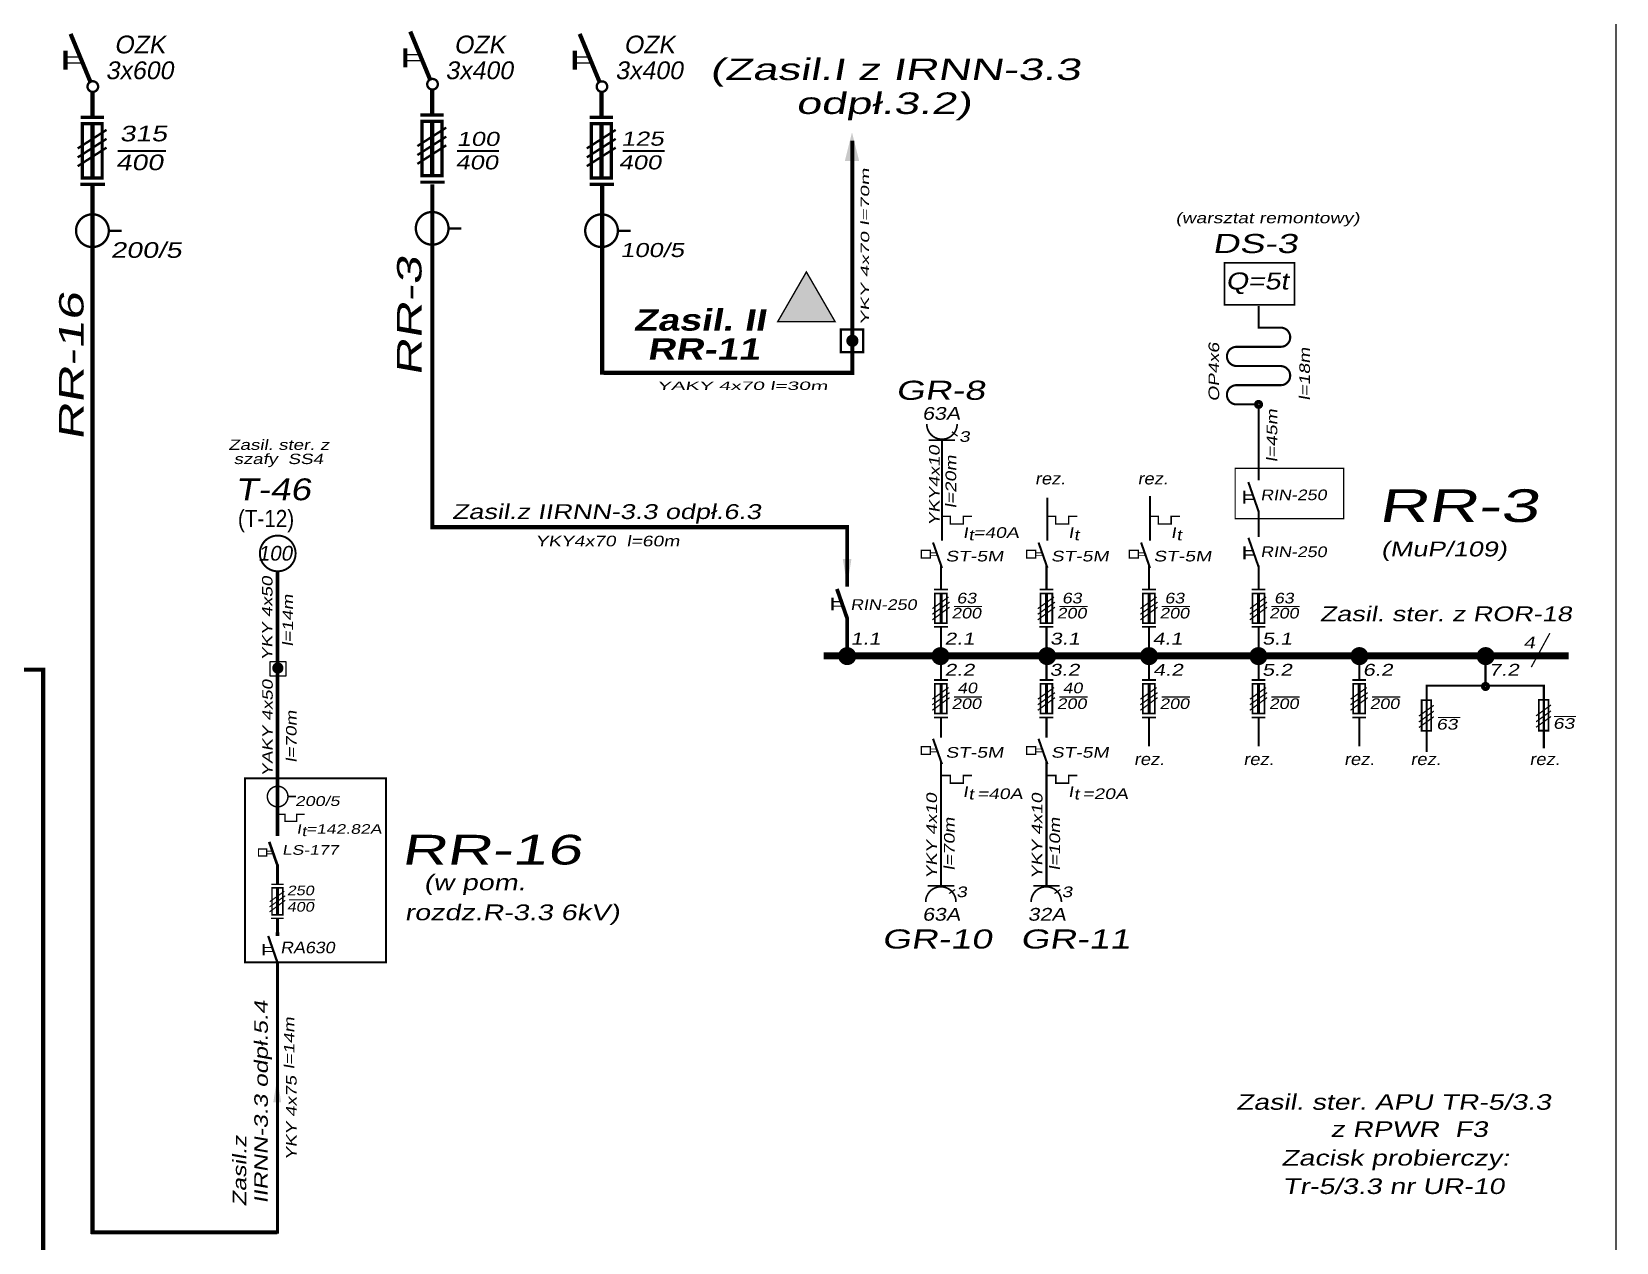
# Model space of a CAD drawing. Header units: millimetres. Extents: x 649 to 1239, y -5 to 425.
# Drawn here: x 1035.8 to 1239, y 114.9 to 270.2 of the extents above; entities that cross this region are included whole.
import ezdxf

# ---------------------------------------------------------------- set-up
doc = ezdxf.new("R2010")
doc.units = ezdxf.units.MM
doc.linetypes.add('DASHED2', pattern=[9.525, 6.35, -3.175])
for name, color, linetype in [('Ideowy', 7, 'Continuous'), ('KRESKOWA2', 7, 'DASHED2'), ('napięcie zwrotne', 2, 'Continuous')]:
    doc.layers.add(name, color=color, linetype=linetype)
doc.styles.add('styl1', font='arial.ttf', dxfattribs={"width": 0.8, "oblique": 10, "height": 2.8})
doc.styles.add('styl2', font='arialbd.ttf', dxfattribs={"width": 0.8, "oblique": 10, "height": 2.8})

msp = doc.modelspace()

# ---------------------------------------------------------------- linework, layer by layer
msp.add_line((1239.03, 0), (1239.03, 420))
for points, const_width in [([(1086.95, 263.99), (1084.38, 270.21)], 0.54), ([(1043.39, 263.69), (1040.82, 269.91)], 0.54), ([(1083.74, 268.05), (1083.74, 265.6)], 0.54), ([(1108.67, 263.69), (1106.1, 269.91)], 0.54), ([(1040.18, 267.75), (1040.18, 265.3)], 0.54), ([(1042.08, 266.96), (1040.18, 266.96)], 0.18), ([(1042.41, 266.18), (1040.18, 266.18)], 0.18), ([(1085.64, 267.26), (1083.74, 267.26)], 0.18), ([(1085.97, 266.48), (1083.74, 266.48)], 0.18), ([(1105.47, 267.75), (1105.47, 265.3)], 0.54), ([(1107.37, 266.96), (1105.47, 266.96)], 0.18), ([(1107.69, 266.18), (1105.47, 266.18)], 0.18), ([(1043.62, 262.48), (1043.62, 259.21)], 0.54), ([(1087.18, 262.77), (1087.18, 259.5)], 0.54), ([(1108.9, 262.48), (1108.9, 259.21)], 0.54), ([(1042.11, 259.21), (1045.11, 259.21)], 0.42), ([(1043.62, 259.36), (1043.62, 259.21)], 0.54), ([(1043.62, 258.38), (1043.62, 251.44)], 0.54), ([(1085.67, 259.5), (1088.67, 259.5)], 0.42), ([(1087.18, 259.65), (1087.18, 259.5)], 0.54), ([(1087.18, 258.68), (1087.18, 251.74)], 0.54), ([(1107.39, 259.21), (1110.39, 259.21)], 0.42), ([(1108.9, 259.36), (1108.9, 259.21)], 0.54), ([(1108.9, 258.38), (1108.9, 251.44)], 0.54), ([(1041.73, 255.22), (1045.43, 257.6)], 0.3), ([(1041.73, 254.07), (1045.43, 256.45)], 0.3), ([(1085.29, 255.52), (1088.99, 257.89)], 0.3), ([(1085.29, 254.37), (1088.99, 256.74)], 0.3), ([(1107.01, 255.22), (1110.72, 257.6)], 0.3), ([(1107.01, 254.07), (1110.72, 256.45)], 0.3), ([(1141.06, 256.2), (1141.06, 226.18)], 0.54), ([(1041.73, 252.94), (1045.43, 255.32)], 0.3), ([(1046.85, 254.88), (1053.05, 254.88)], 0.25), ([(1085.29, 253.24), (1088.99, 255.62)], 0.3), ([(1090.39, 254.88), (1095.77, 254.88)], 0.24), ([(1107.01, 252.94), (1110.72, 255.32)], 0.3), ([(1111.61, 254.88), (1117, 254.88)], 0.24), ([(1042.09, 250.6), (1045.22, 250.6)], 0.42), ([(1043.64, 250.6), (1043.64, 116)], 0.54), ([(1085.65, 250.89), (1088.78, 250.89)], 0.42), ([(1087.2, 250.6), (1087.2, 206.39)], 0.54), ([(1107.38, 250.6), (1110.5, 250.6)], 0.42), ([(1108.98, 250.6), (1108.98, 226.21)], 0.54), ([(1045.72, 244.67), (1047.35, 244.67)], 0.3), ([(1089.28, 244.97), (1090.91, 244.97)], 0.3), ([(1111, 244.67), (1112.63, 244.67)], 0.3), ([(1141.26, 226.45), (1109.17, 226.45)], 0.54), ([(1193.16, 222.27), (1193.16, 212.66)], 0.272), ([(1193.16, 205.37), (1193.16, 208.66)], 0.272), ([(1140.4, 206.65), (1086.95, 206.65)], 0.54), ([(1067.35, 167.05), (1067.35, 200.96)], 0.446), ([(1152.44, 201.75), (1152.44, 198.72)], 0.272), ([(1165.96, 201.75), (1165.96, 198.72)], 0.272), ([(1179.11, 201.75), (1179.11, 198.72)], 0.272), ([(1193.16, 201.75), (1193.16, 198.72)], 0.272), ([(1152.44, 198.16), (1152.44, 194.34)], 0.381), ([(1165.96, 198.16), (1165.96, 194.34)], 0.381), ([(1179.11, 198.16), (1179.11, 194.34)], 0.381), ([(1193.16, 198.16), (1193.16, 194.34)], 0.381), ([(1152.44, 193.89), (1152.44, 190.15)], 0.272), ([(1165.96, 193.89), (1165.96, 190.15)], 0.272), ([(1179.11, 193.89), (1179.11, 190.15)], 0.272), ([(1193.16, 193.89), (1193.16, 190.15)], 0.272), ([(1152.44, 190.15), (1152.44, 187.11)], 0.272), ([(1165.96, 190.15), (1165.96, 187.11)], 0.272), ([(1179.11, 190.15), (1179.11, 187.11)], 0.272), ([(1193.16, 190.15), (1193.16, 187.11)], 0.272), ([(1206.07, 190.15), (1206.07, 187.11)], 0.272), ([(999.82, 188.38), (1037.49, 188.37)], 0.54), ([(1037.29, 7.89), (1037.29, 188.61)], 0.54), ([(1152.44, 186.55), (1152.44, 182.74)], 0.381), ([(1165.96, 186.55), (1165.96, 182.74)], 0.381), ([(1179.11, 186.55), (1179.11, 182.74)], 0.381), ([(1193.16, 186.55), (1193.16, 182.74)], 0.381), ([(1206.07, 186.55), (1206.07, 182.74)], 0.381), ([(1214.58, 186.31), (1229.74, 186.31)], 0.272), ([(1152.44, 182.28), (1152.44, 179.65)], 0.272), ([(1165.96, 182.28), (1165.96, 179.65)], 0.272), ([(1179.11, 182.28), (1179.11, 178.54)], 0.272), ([(1193.16, 182.28), (1193.16, 178.54)], 0.272), ([(1206.07, 182.28), (1206.07, 178.54)], 0.272), ([(1152.44, 176.65), (1152.44, 160.66)], 0.272), ([(1165.96, 176.65), (1165.96, 160.66)], 0.272), ([(1068.69, 172.1), (1069.72, 172.1)], 0.189), ([(1067.35, 160.39), (1067.35, 156.93)], 0.346), ([(1067.35, 156.51), (1067.35, 154.4)], 0.346), ([(1067.35, 150.83), (1067.35, 116.03)], 0.346), ([(1043.42, 116.22), (1067.35, 116.21)], 0.486)]:
    msp.add_lwpolyline(points, dxfattribs=dict(const_width=const_width))
for points, const_width in [([(1086.55, 263.45, 1), (1087.91, 263.45, 1)], 0.3), ([(1042.99, 263.15, 1), (1044.35, 263.15, 1)], 0.3), ([(1108.28, 263.15, 1), (1109.63, 263.15, 1)], 0.3), ([(1041.52, 244.67, 1), (1045.72, 244.67, 1)], 0.3), ([(1085.09, 244.97, 1), (1089.28, 244.97, 1)], 0.3), ([(1106.81, 244.67, 1), (1111, 244.67, 1)], 0.3), ([(1066.05, 172.1, 1), (1068.69, 172.1, 1)], 0.189)]:
    msp.add_lwpolyline(points, format="xyb", close=True, dxfattribs=dict(const_width=const_width))
at = {"color": 7}
for points, const_width in [([(1188.78, 240.54), (1188.78, 235.15), (1197.77, 235.15), (1197.77, 240.54)], 0.218), ([(1131.5, 233.01), (1138.85, 233.01), (1135.17, 239.38)], 0.18), ([(1149.9, 202.69), (1149.9, 203.67), (1151.06, 203.67), (1151.06, 202.69)], 0.163), ([(1163.42, 202.69), (1163.42, 203.67), (1164.58, 203.67), (1164.58, 202.69)], 0.163), ([(1176.58, 202.69), (1176.58, 203.67), (1177.74, 203.67), (1177.74, 202.69)], 0.163), ([(1149.9, 177.52), (1149.9, 178.5), (1151.06, 178.5), (1151.06, 177.52)], 0.163), ([(1163.42, 177.52), (1163.42, 178.5), (1164.58, 178.5), (1164.58, 177.52)], 0.163), ([(1064.91, 164.48), (1064.91, 165.37), (1065.97, 165.37), (1065.97, 164.48)], 0.148)]:
    msp.add_lwpolyline(points, close=True, dxfattribs=dict(at, const_width=const_width))
for points, const_width in [([(1193.16, 232.1), (1193.16, 235.02)], 0.272), ([(1193.16, 232.24), (1195.98, 232.24)], 0.272), ([(1190.33, 229.78), (1196.13, 229.78)], 0.272), ([(1190.33, 227.33), (1195.98, 227.33)], 0.272), ([(1190.33, 224.86), (1196.13, 224.86)], 0.272), ([(1190.33, 222.39), (1190.33, 222.39)], 0.49), ([(1190.33, 222.39), (1190.33, 222.39)], 0.49), ([(1190.33, 222.39), (1193.16, 222.39)], 0.272), ([(1150.83, 217.8), (1154.22, 217.8)], 0.218), ([(1152.56, 217.89), (1152.56, 204.9)], 0.272), ([(1153.83, 218.88), (1154.57, 218.31)], 0.163), ([(1191.34, 211.31), (1191.34, 209.68)], 0.272), ([(1193.16, 208.66), (1191.84, 212.43)], 0.272), ([(1166.08, 210.45), (1166.08, 204.9)], 0.272), ([(1179.23, 210.63), (1179.23, 204.9)], 0.272), ([(1191.25, 210.79), (1192.34, 210.79)], 0.163), ([(1192.6, 210.23), (1191.25, 210.23)], 0.163), ([(1152.54, 208.04), (1153.72, 208.04)], 0.18), ([(1153.63, 208.04), (1153.63, 206.97)], 0.18), ([(1155.19, 208.04), (1156.4, 208.04)], 0.18), ([(1155.28, 206.99), (1155.28, 208.13)], 0.18), ([(1166.06, 208.04), (1167.24, 208.04)], 0.18), ([(1167.15, 208.04), (1167.15, 206.97)], 0.18), ([(1168.71, 208.04), (1169.92, 208.04)], 0.18), ([(1168.8, 206.99), (1168.8, 208.13)], 0.18), ([(1179.22, 208.04), (1180.39, 208.04)], 0.18), ([(1180.31, 208.04), (1180.31, 206.97)], 0.18), ([(1181.86, 208.04), (1183.07, 208.04)], 0.18), ([(1181.95, 206.99), (1181.95, 208.13)], 0.18), ([(1140.4, 199), (1140.4, 206.94)], 0.49), ([(1153.54, 207.06), (1155.37, 207.06)], 0.18), ([(1167.06, 207.06), (1168.89, 207.06)], 0.18), ([(1180.22, 207.06), (1182.04, 207.06)], 0.18), ([(1193.17, 201.52), (1191.85, 205.29)], 0.272), ([(1151.82, 203.36), (1151.06, 203.36)], 0.109), ([(1152.56, 201.42), (1151.41, 204.68)], 0.272), ([(1165.34, 203.36), (1164.58, 203.36)], 0.109), ([(1166.08, 201.42), (1164.94, 204.68)], 0.272), ([(1178.49, 203.36), (1177.74, 203.36)], 0.109), ([(1179.23, 201.42), (1178.09, 204.68)], 0.272), ([(1191.26, 203.65), (1192.35, 203.65)], 0.163), ([(1191.35, 204.17), (1191.35, 202.54)], 0.272), ([(1152.04, 203), (1151.06, 203)], 0.109), ([(1165.56, 203), (1164.58, 203)], 0.109), ([(1178.71, 203), (1177.74, 203)], 0.109), ([(1192.61, 203.09), (1191.26, 203.09)], 0.163), ([(1138.52, 197.6), (1138.52, 195.97)], 0.272), ([(1138.5, 197.08), (1139.59, 197.08)], 0.163), ([(1140.4, 194.95), (1139.09, 198.72)], 0.49), ([(1151.32, 195.47), (1153.53, 197.04)], 0.163), ([(1151.33, 196.2), (1153.4, 197.69)], 0.163), ([(1153.33, 198.65), (1151.55, 198.65)], 0.218), ([(1164.84, 195.47), (1167.05, 197.04)], 0.163), ([(1164.85, 196.2), (1166.93, 197.69)], 0.163), ([(1166.85, 198.65), (1165.07, 198.65)], 0.218), ([(1177.99, 195.47), (1180.2, 197.04)], 0.163), ([(1178.01, 196.2), (1180.08, 197.69)], 0.163), ([(1180, 198.65), (1178.22, 198.65)], 0.218), ([(1192.03, 195.47), (1194.24, 197.04)], 0.163), ([(1192.05, 196.2), (1194.12, 197.69)], 0.163), ([(1194.04, 198.65), (1192.27, 198.65)], 0.218), ([(1139.84, 196.52), (1138.5, 196.52)], 0.163), ([(1140.4, 190.15), (1140.4, 195.08)], 0.49), ([(1151.32, 194.76), (1153.53, 196.39)], 0.163), ([(1154.08, 196.47), (1157.71, 196.47)], 0.163), ([(1164.84, 194.76), (1167.05, 196.39)], 0.163), ([(1167.6, 196.47), (1171.23, 196.47)], 0.163), ([(1177.99, 194.76), (1180.2, 196.39)], 0.163), ([(1180.75, 196.47), (1184.38, 196.47)], 0.163), ([(1192.03, 194.76), (1194.24, 196.39)], 0.163), ([(1194.79, 196.47), (1198.43, 196.47)], 0.163), ([(1153.32, 193.85), (1151.53, 193.85)], 0.218), ([(1166.84, 193.85), (1165.05, 193.85)], 0.218), ([(1179.99, 193.85), (1178.2, 193.85)], 0.218), ([(1194.03, 193.85), (1192.25, 193.85)], 0.218), ([(1228.12, 188.69), (1230.5, 193.04)], 0.163), ([(1137.39, 190.15), (1232.91, 190.15)], 0.9), ([(1222.25, 190.15), (1222.25, 186.31)], 0.272), ([(1153.33, 187.05), (1151.55, 187.05)], 0.218), ([(1166.85, 187.05), (1165.07, 187.05)], 0.218), ([(1180, 187.05), (1178.22, 187.05)], 0.218), ([(1194.04, 187.05), (1192.27, 187.05)], 0.218), ([(1206.95, 187.05), (1205.18, 187.05)], 0.218), ([(1151.32, 183.87), (1153.53, 185.43)], 0.163), ([(1151.33, 184.59), (1153.4, 186.08)], 0.163), ([(1154.08, 184.86), (1157.71, 184.86)], 0.163), ([(1164.84, 183.87), (1167.05, 185.43)], 0.163), ([(1164.85, 184.59), (1166.93, 186.08)], 0.163), ([(1167.6, 184.86), (1171.23, 184.86)], 0.163), ([(1177.99, 183.87), (1180.2, 185.43)], 0.163), ([(1178.01, 184.59), (1180.08, 186.08)], 0.163), ([(1180.75, 184.86), (1184.38, 184.86)], 0.163), ([(1192.03, 183.87), (1194.24, 185.43)], 0.163), ([(1192.05, 184.59), (1194.12, 186.08)], 0.163), ([(1194.79, 184.86), (1198.43, 184.86)], 0.163), ([(1204.94, 183.87), (1207.15, 185.43)], 0.163), ([(1204.96, 184.59), (1207.03, 186.08)], 0.163), ([(1207.71, 184.86), (1211.34, 184.86)], 0.163), ([(1214.7, 186.43), (1214.7, 177.8)], 0.272), ([(1229.73, 186.46), (1229.73, 178.3)], 0.272), ([(1151.32, 183.16), (1153.53, 184.79)], 0.163), ([(1164.84, 183.16), (1167.05, 184.79)], 0.163), ([(1177.99, 183.16), (1180.2, 184.79)], 0.163), ([(1192.03, 183.16), (1194.24, 184.79)], 0.163), ([(1204.94, 183.16), (1207.15, 184.79)], 0.163), ([(1213.71, 182.42), (1215.62, 183.8)], 0.163), ([(1213.71, 181.66), (1215.62, 183.05)], 0.163), ([(1228.74, 182.45), (1230.65, 183.84)], 0.163), ([(1228.74, 181.69), (1230.65, 183.08)], 0.163), ([(1153.32, 182.25), (1151.53, 182.25)], 0.218), ([(1166.84, 182.25), (1165.05, 182.25)], 0.218), ([(1179.99, 182.25), (1178.2, 182.25)], 0.218), ([(1194.03, 182.25), (1192.25, 182.25)], 0.218), ([(1206.94, 182.25), (1205.16, 182.25)], 0.218), ([(1213.71, 180.95), (1215.62, 182.34)], 0.163), ([(1216.18, 182.23), (1219.01, 182.23)], 0.109), ([(1228.74, 180.98), (1230.65, 182.37)], 0.163), ([(1231.04, 182.37), (1233.86, 182.37)], 0.109), ([(1152.56, 176.25), (1151.41, 179.51)], 0.272), ([(1166.08, 176.25), (1164.94, 179.51)], 0.272), ([(1151.82, 178.19), (1151.06, 178.19)], 0.109), ([(1152.04, 177.83), (1151.06, 177.83)], 0.109), ([(1165.34, 178.19), (1164.58, 178.19)], 0.109), ([(1165.56, 177.83), (1164.58, 177.83)], 0.109), ([(1152.55, 174.8), (1153.72, 174.8)], 0.18), ([(1153.64, 174.8), (1153.64, 173.73)], 0.18), ([(1155.19, 174.8), (1156.4, 174.8)], 0.18), ([(1155.28, 173.74), (1155.28, 174.88)], 0.18), ([(1166.07, 174.8), (1167.25, 174.8)], 0.18), ([(1167.16, 174.8), (1167.16, 173.73)], 0.18), ([(1168.71, 174.8), (1169.92, 174.8)], 0.18), ([(1168.8, 173.74), (1168.8, 174.88)], 0.18), ([(1153.55, 173.82), (1155.37, 173.82)], 0.18), ([(1167.07, 173.82), (1168.89, 173.82)], 0.18), ([(1067.34, 169.83), (1068.41, 169.83)], 0.163), ([(1068.25, 168.93), (1069.91, 168.93)], 0.163), ([(1068.33, 169.83), (1068.33, 168.85)], 0.163), ([(1069.74, 169.83), (1070.84, 169.83)], 0.163), ([(1069.82, 168.87), (1069.82, 169.9)], 0.163), ([(1066.66, 165.09), (1065.97, 165.09)], 0.099), ([(1066.86, 164.76), (1065.97, 164.76)], 0.099), ([(1067.33, 163.32), (1066.29, 166.29)], 0.346), ([(1067.35, 163.39), (1067.35, 160.8)], 0.346), ([(1067.35, 163.39), (1067.35, 160.8)], 0.346), ([(1068.16, 160.84), (1066.54, 160.84)], 0.198), ([(1154.13, 160.66), (1150.74, 160.66)], 0.218), ([(1167.65, 160.66), (1164.27, 160.66)], 0.218), ([(1066.33, 157.95), (1068.34, 159.38)], 0.148), ([(1066.33, 157.31), (1068.34, 158.79)], 0.148), ([(1066.35, 158.61), (1068.23, 159.96)], 0.148), ([(1068.84, 158.86), (1072.14, 158.86)], 0.148), ([(1154.23, 160.18), (1153.47, 159.66)], 0.163), ([(1167.75, 160.18), (1166.99, 159.66)], 0.163), ([(1068.15, 156.48), (1066.52, 156.48)], 0.198), ([(1067.12, 154.46), (1067.58, 154.46)], 0.446), ([(1065.59, 153.21), (1065.59, 151.73)], 0.247), ([(1065.62, 152.74), (1066.61, 152.74)], 0.148), ([(1067.35, 150.8), (1066.16, 154.22)], 0.297), ([(1066.85, 152.23), (1065.62, 152.23)], 0.148)]:
    msp.add_lwpolyline(points, dxfattribs=dict(at, const_width=const_width))
at = {"const_width": 0.3}
msp.add_lwpolyline([(1139.57, 232), (1142.46, 232), (1142.46, 229.11), (1139.57, 229.11)], close=True, dxfattribs=at)
at = {"color": 7}
for points, const_width in [([(1196.13, 229.78, 0.939016), (1195.98, 232.24)], 0.272), ([(1190.33, 229.78, 1), (1190.33, 227.32)], 0.272), ([(1196.13, 224.86, 0.939016), (1195.98, 227.31)], 0.272), ([(1190.33, 224.86, 1), (1190.33, 222.39)], 0.272), ([(1150.61, 219.87, 1), (1154.5, 219.87)], 0.218), ([(1154.35, 158.59, 1), (1150.47, 158.59)], 0.218), ([(1167.87, 158.59, 1), (1163.99, 158.59)], 0.218)]:
    msp.add_lwpolyline(points, format="xyb", dxfattribs=dict(at, const_width=const_width))
for points, const_width in [([(1192.82, 222.39, -1), (1193.49, 222.39, -1)], 0.49), ([(1065.09, 203.28, 1), (1069.67, 203.28, 1)], 0.25), ([(1221.92, 186.22, 1), (1222.59, 186.22, 1)], 0.49)]:
    msp.add_lwpolyline(points, format="xyb", close=True, dxfattribs=dict(at, const_width=const_width))
msp.add_lwpolyline([(1066.4, 189.41), (1068.41, 189.41), (1068.41, 187.53), (1066.4, 187.53)], close=True)
at = {"color": 6, "linetype": 'DASHED2', "ltscale": 0.4, "const_width": 0.247}
msp.add_lwpolyline([(1063.17, 174.45), (1081.25, 174.45), (1081.25, 150.85), (1063.17, 150.85)], close=True, dxfattribs=at)
msp.add_solid([(1141.02, 257.3), (1141.94, 253.61), (1140.1, 253.61)])
at = {"color": 7}
for points in [[(1140.95, 202.57), (1140.4, 199.13), (1139.84, 202.57)], [(1067.82, 132.89), (1067.32, 136.03), (1066.81, 132.89)]]:
    msp.add_solid(points, dxfattribs=at)
at = {"layer": 'Ideowy', "color": 7, "lineweight": 25}
for points, const_width in [([(1140.64, 230.55, 1), (1141.5, 230.55, 1)], 0.703), ([(1139.77, 190.11, 1), (1141.04, 190.11, 1)], 1.04), ([(1151.73, 190.11, 1), (1153, 190.11, 1)], 1.04), ([(1165.41, 190.11, 1), (1166.68, 190.11, 1)], 1.04), ([(1178.47, 190.11, 1), (1179.74, 190.11, 1)], 1.04), ([(1192.5, 190.11, 1), (1193.77, 190.11, 1)], 1.04), ([(1205.45, 190.11, 1), (1206.72, 190.11, 1)], 1.04), ([(1221.64, 190.11, 1), (1222.91, 190.11, 1)], 1.04), ([(1067, 188.58, 1), (1067.79, 188.58, 1)], 0.649)]:
    msp.add_lwpolyline(points, format="xyb", close=True, dxfattribs=dict(at, const_width=const_width))
at = {"layer": 'KRESKOWA2', "ltscale": 0.3, "const_width": 0.163}
msp.add_lwpolyline([(1190.15, 207.75), (1204.08, 207.75), (1204.08, 214.21), (1190.15, 214.21)], close=True, dxfattribs=at)
at = {"layer": 'napięcie zwrotne', "color": 7}
for points, const_width in [([(1042.32, 258.38), (1044.87, 258.38), (1044.87, 251.44), (1042.32, 251.44)], 0.42), ([(1085.88, 258.68), (1088.43, 258.68), (1088.43, 251.74), (1085.88, 251.74)], 0.42), ([(1107.61, 258.38), (1110.15, 258.38), (1110.15, 251.44), (1107.61, 251.44)], 0.42), ([(1151.66, 198.16), (1153.19, 198.16), (1153.19, 194.34), (1151.66, 194.34)], 0.218), ([(1165.18, 198.16), (1166.71, 198.16), (1166.71, 194.34), (1165.18, 194.34)], 0.218), ([(1178.33, 198.16), (1179.87, 198.16), (1179.87, 194.34), (1178.33, 194.34)], 0.218), ([(1192.37, 198.16), (1193.91, 198.16), (1193.91, 194.34), (1192.37, 194.34)], 0.218), ([(1151.66, 186.55), (1153.19, 186.55), (1153.19, 182.74), (1151.66, 182.74)], 0.218), ([(1165.18, 186.55), (1166.71, 186.55), (1166.71, 182.74), (1165.18, 182.74)], 0.218), ([(1178.33, 186.55), (1179.87, 186.55), (1179.87, 182.74), (1178.33, 182.74)], 0.218), ([(1192.37, 186.55), (1193.91, 186.55), (1193.91, 182.74), (1192.37, 182.74)], 0.218), ([(1205.28, 186.55), (1206.82, 186.55), (1206.82, 182.74), (1205.28, 182.74)], 0.218), ([(1214.07, 184.47), (1215.3, 184.47), (1215.3, 180.52), (1214.07, 180.52)], 0.218), ([(1229.1, 184.51), (1230.33, 184.51), (1230.33, 180.55), (1229.1, 180.55)], 0.218), ([(1066.64, 160.39), (1068.04, 160.39), (1068.04, 156.93), (1066.64, 156.93)], 0.198)]:
    msp.add_lwpolyline(points, close=True, dxfattribs=dict(at, const_width=const_width))
at = {"layer": 'napięcie zwrotne', "color": 2}
msp.add_solid([(1131.5, 233.01), (1138.85, 233.01), (1135.17, 239.38)], dxfattribs=at)

# ---------------------------------------------------------------- texts
at = {"color": 7, "style": 'styl1', "oblique": 10}
for s, height, p in [('OZK', 2.28, (1046.41, 267.41)), ('OZK', 2.28, (1089.97, 267.41)), ('OZK', 2.28, (1111.75, 267.41)), ('3x600', 2.28, (1045.31, 264.1)), ('3x400', 2.28, (1088.87, 264.1)), ('3x400', 2.28, (1110.65, 264.1)), ('100', 1.881, (1064.84, 202.36))]:
    msp.add_text(s, height=height, dxfattribs=at).set_placement(p)
at = {"color": 0, "style": 'styl1', "oblique": 10, "width": 1.5}
for s, height, p in [('(Zasil.I z IRNN-3.3', 2.7588, (1122.77, 263.99)), ('odpł.3.2)', 2.759, (1133.81, 259.64))]:
    msp.add_text(s, height=height, dxfattribs=at).set_placement(p)
at = {"color": 7, "oblique": 10}
for s, height, style, width, p in [('315', 2, 'styl1', 1.3, (1047.12, 256.13)), ('100', 1.8, 'styl1', 1.3, (1090.33, 255.54)), ('125', 1.803, 'styl1', 1.3, (1111.41, 255.57)), ('400', 2, 'styl1', 1.3, (1046.62, 252.43)), ('400', 1.8, 'styl1', 1.3, (1090.18, 252.53)), ('400', 1.8, 'styl1', 1.3, (1111.11, 252.53)), ('(warsztat remontowy)', 1.3613, 'styl1', 1.3, (1182.49, 245.63)), ('DS-3', 2.45, 'styl1', 1.4, (1187.23, 241.8)), ('200/5', 2, 'styl1', 1.3, (1045.95, 241.19)), ('100/5', 1.8, 'styl1', 1.3, (1111.3, 241.29)), ('Q=5t', 2.178, 'styl1', 1.2, (1188.95, 237.13)), ('Zasil. II', 2.75, 'styl2', 1.3, (1113, 231.85)), (' RR-11', 2.75, 'styl2', 1.3, (1113.36, 228.11)), ('YAKY 4x70 l=30m', 1.0692, 'styl1', 1.8, (1116.02, 224.25)), ('GR-8', 2.45, 'styl1', 1.4, (1146.62, 222.98)), ('63A', 1.633, 'styl1', 1.2, (1150.02, 220.42)), ('Zasil. ster. z  ', 1.323, 'styl1', 1.3, (1061.05, 216.56)), ('3', 1.36, 'styl1', 1.3, (1154.75, 217.59)), ('szafy  SS4', 1.323, 'styl1', 1.3, (1061.73, 214.74)), ('rez.', 1.525, 'styl1', 1.1, (1164.48, 212.13)), ('rez.', 1.525, 'styl1', 1.1, (1177.64, 212.13)), ('RIN-250', 1.361, 'styl1', 1.2, (1193.39, 210.11)), ('RR-3', 4.193, 'styl1', 1.5, (1208.5, 207.31)), (' Zasil.z IIRNN-3.3 odpł.6.3', 1.9058, 'styl1', 1.3, (1088.76, 207.69)), ('YKY4x70  l=60m', 1.3613, 'styl1', 1.3, (1100.42, 204.19)), ('I', 1.36, 'styl1', 1.3, (1155.22, 205.28)), ('t', 1.36, 'styl1', 1.3, (1155.94, 204.97)), ('=40A', 1.361, 'styl1', 1.3, (1156.58, 205.28)), ('I', 1.36, 'styl1', 1.3, (1168.74, 205.28)), ('t', 1.36, 'styl1', 1.3, (1169.46, 204.97)), ('I', 1.36, 'styl1', 1.3, (1181.89, 205.28)), ('t', 1.36, 'styl1', 1.3, (1182.61, 204.97)), ('ST-5M', 1.361, 'styl1', 1.3, (1153.01, 202.25)), ('ST-5M', 1.361, 'styl1', 1.3, (1166.53, 202.25)), ('ST-5M', 1.361, 'styl1', 1.3, (1179.68, 202.25)), ('RIN-250', 1.361, 'styl1', 1.2, (1193.39, 202.81)), ('(MuP/109)', 1.906, 'styl1', 1.3, (1208.84, 202.9)), ('RIN-250', 1.361, 'styl1', 1.2, (1140.81, 196.04)), ('63', 1.361, 'styl1', 1.2, (1154.42, 196.87)), ('63', 1.361, 'styl1', 1.2, (1167.94, 196.87)), ('63', 1.361, 'styl1', 1.2, (1181.1, 196.87)), ('63', 1.361, 'styl1', 1.2, (1195.14, 196.87)), ('200', 1.361, 'styl1', 1.2, (1153.77, 194.94)), ('200', 1.361, 'styl1', 1.2, (1167.29, 194.94)), ('200', 1.361, 'styl1', 1.2, (1180.45, 194.94)), ('200', 1.361, 'styl1', 1.2, (1194.49, 194.94)), ('Zasil. ster. z ROR-18', 1.9058, 'styl1', 1.3, (1201.01, 194.58)), ('1.1', 1.525, 'styl1', 1.3, (1140.85, 191.59)), ('2.1', 1.525, 'styl1', 1.3, (1152.89, 191.59)), ('3.1', 1.525, 'styl1', 1.3, (1166.41, 191.59)), ('4.1', 1.525, 'styl1', 1.3, (1179.57, 191.59)), ('5.1', 1.525, 'styl1', 1.3, (1193.61, 191.59)), ('4', 1.52, 'styl1', 1.3, (1227.09, 191.09)), ('2.2', 1.525, 'styl1', 1.3, (1152.89, 187.59)), ('3.2', 1.525, 'styl1', 1.3, (1166.36, 187.59)), ('4.2', 1.525, 'styl1', 1.3, (1179.63, 187.59)), ('5.2', 1.525, 'styl1', 1.3, (1193.61, 187.59)), ('6.2', 1.525, 'styl1', 1.3, (1206.52, 187.59)), ('7.2', 1.525, 'styl1', 1.3, (1222.71, 187.59)), ('40', 1.361, 'styl1', 1.2, (1154.52, 185.35)), ('40', 1.361, 'styl1', 1.2, (1168.04, 185.35)), ('200', 1.361, 'styl1', 1.2, (1153.77, 183.33)), ('200', 1.361, 'styl1', 1.2, (1167.29, 183.33)), ('200', 1.361, 'styl1', 1.2, (1180.45, 183.33)), ('200', 1.361, 'styl1', 1.2, (1194.49, 183.33)), ('200', 1.361, 'styl1', 1.2, (1207.4, 183.33)), ('63', 1.361, 'styl1', 1.3, (1215.94, 180.69)), ('63', 1.361, 'styl1', 1.3, (1230.91, 180.79)), ('ST-5M', 1.361, 'styl1', 1.3, (1153.01, 177.08)), ('ST-5M', 1.361, 'styl1', 1.3, (1166.53, 177.08)), ('rez.', 1.525, 'styl1', 1.1, (1177.17, 176.14)), ('rez.', 1.525, 'styl1', 1.1, (1191.21, 176.14)), ('rez.', 1.525, 'styl1', 1.1, (1204.12, 176.14)), ('rez.', 1.525, 'styl1', 1.1, (1212.63, 176.14)), ('rez.', 1.525, 'styl1', 1.1, (1227.89, 176.14)), ('I', 1.36, 'styl1', 1.3, (1155.2, 172.04)), ('t', 1.36, 'styl1', 1.3, (1155.94, 171.73)), ('=40A', 1.361, 'styl1', 1.3, (1157.06, 171.78)), ('I', 1.36, 'styl1', 1.3, (1168.72, 172.04)), ('t', 1.36, 'styl1', 1.3, (1169.46, 171.73)), ('=20A', 1.361, 'styl1', 1.3, (1170.58, 171.78)), ('200/5', 1.26, 'styl1', 1.3, (1069.6, 170.89)), ('I =142.82A', 1.238, 'styl1', 1.3, (1069.77, 167.32)), ('t', 1.24, 'styl1', 1.3, (1070.43, 167.03)), ('RR-16', 3.812, 'styl1', 1.5, (1083.21, 163.38)), ('LS-177', 1.238, 'styl1', 1.3, (1067.94, 164.63)), ('250', 1.238, 'styl1', 1.2, (1068.56, 159.44)), ('(w pom. ', 2.022, 'styl1', 1.3, (1086.1, 160.08)), ('3', 1.36, 'styl1', 1.3, (1154.39, 159.2)), ('3', 1.36, 'styl1', 1.3, (1167.91, 159.2)), ('400', 1.238, 'styl1', 1.2, (1068.56, 157.34)), (' rozdz.R-3.3 6kV)', 2.0225, 'styl1', 1.3, (1082.64, 156.24)), ('63A', 1.633, 'styl1', 1.2, (1150.03, 156.18)), ('32A', 1.633, 'styl1', 1.2, (1163.56, 156.18)), ('GR-10', 2.45, 'styl1', 1.4, (1144.84, 152.61)), ('GR-11', 2.45, 'styl1', 1.4, (1162.59, 152.61)), ('RA630', 1.485, 'styl1', 1.1, (1067.71, 152)), ('Zasil. ster. APU TR-5/3.3', 2, 'styl1', 1.3, (1190.28, 131.93)), ('z RPWR  F3', 2, 'styl1', 1.3, (1202.37, 128.45)), ('Zacisk probierczy:  ', 2, 'styl1', 1.3, (1196.08, 124.77)), ('Tr-5/3.3 nr UR-10  ', 2, 'styl1', 1.3, (1196.21, 121.13))]:
    msp.add_text(s, height=height, dxfattribs=dict(at, style=style, width=width)).set_placement(p)
at = {"color": 7, "style": 'styl1', "oblique": 10}
for s, height, width, p in [('YKY 4x70 l=70m', 1.0692, 1.8, (1143.22, 232.59)), ('OP4x6 ', 1.361, 1.3, (1188.1, 222.76)), ('l=18m', 1.361, 1.3, (1199.74, 222.87)), ('l=45m', 1.361, 1.3, (1195.55, 214.98)), ('YKY4x10', 1.361, 1.3, (1152.26, 206.83)), ('l=20m', 1.361, 1.3, (1154.38, 209.06)), ('YKY 4x50', 1.337, 1.3, (1066.71, 189.55)), ('l=14m', 1.337, 1.3, (1069.35, 191.33)), ('YAKY 4x50', 1.337, 1.3, (1066.74, 174.67)), ('l=70m', 1.337, 1.3, (1069.79, 176.45)), ('YKY 4x10', 1.361, 1.3, (1151.92, 161.55)), ('YKY 4x10', 1.361, 1.3, (1165.44, 161.55)), ('l=70m', 1.361, 1.3, (1154.18, 162.61)), ('l=10m', 1.361, 1.3, (1167.7, 162.61)), ('IIRNN-3.3 odpł.5.4', 1.7325, 1.3, (1066.11, 119.89)), ('l=14m', 1.337, 1.3, (1069.53, 137.12)), ('YKY 4x75', 1.337, 1.3, (1069.8, 125.49)), ('Zasil.z ', 1.732, 1.3, (1063.35, 119.54))]:
    msp.add_text(s, height=height, rotation=90, dxfattribs=dict(at, width=width)).set_placement(p)
at = {"color": 0, "style": 'styl1', "oblique": 10, "width": 1.5}
for s, p in [('RR-3', (1085.82, 225.99)), ('RR-16', (1042.48, 217.73))]:
    msp.add_text(s, height=3.135, rotation=90, dxfattribs=at).set_placement(p)
at = {"color": 6, "style": 'styl1', "oblique": 10, "width": 1.2}
msp.add_text('T-46', height=2.8, dxfattribs=at).set_placement((1061.94, 210.1))
at = {"color": 7, "lineweight": 30, "width": 0.9}
msp.add_text('(T-12)', height=2.2, dxfattribs=at).set_placement((1062.28, 206.66))

doc.saveas('drawing.dxf')
